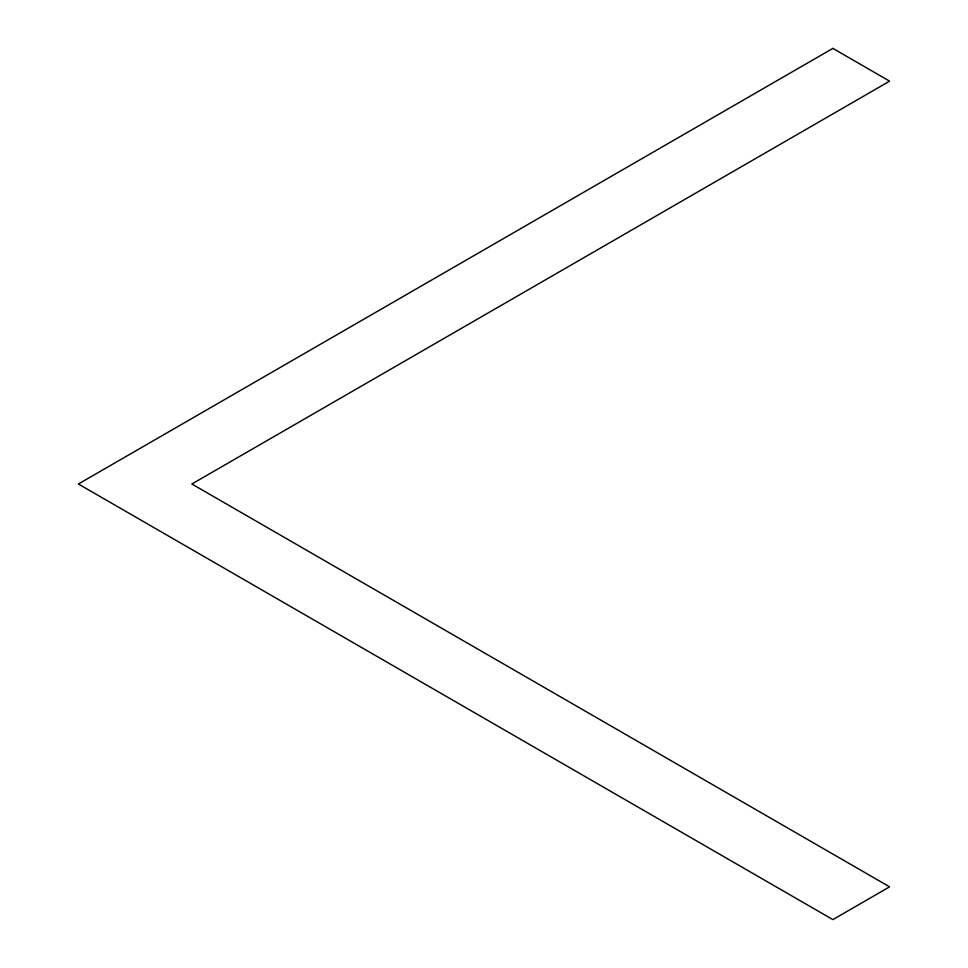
<?xml version="1.0" encoding="UTF-8"?>
<svg xmlns="http://www.w3.org/2000/svg" width="968" height="968" viewBox="0 0 968 968"><rect width="100%" height="100%" fill="white"/><g stroke="black" fill="none" stroke-linecap="round" stroke-linejoin="round"><path stroke-width="1.45" d="M832.879 48.4L78.384 484L832.879 919.6L889.616 886.845L191.858 484L889.616 81.155L832.879 48.4"/></g></svg>
